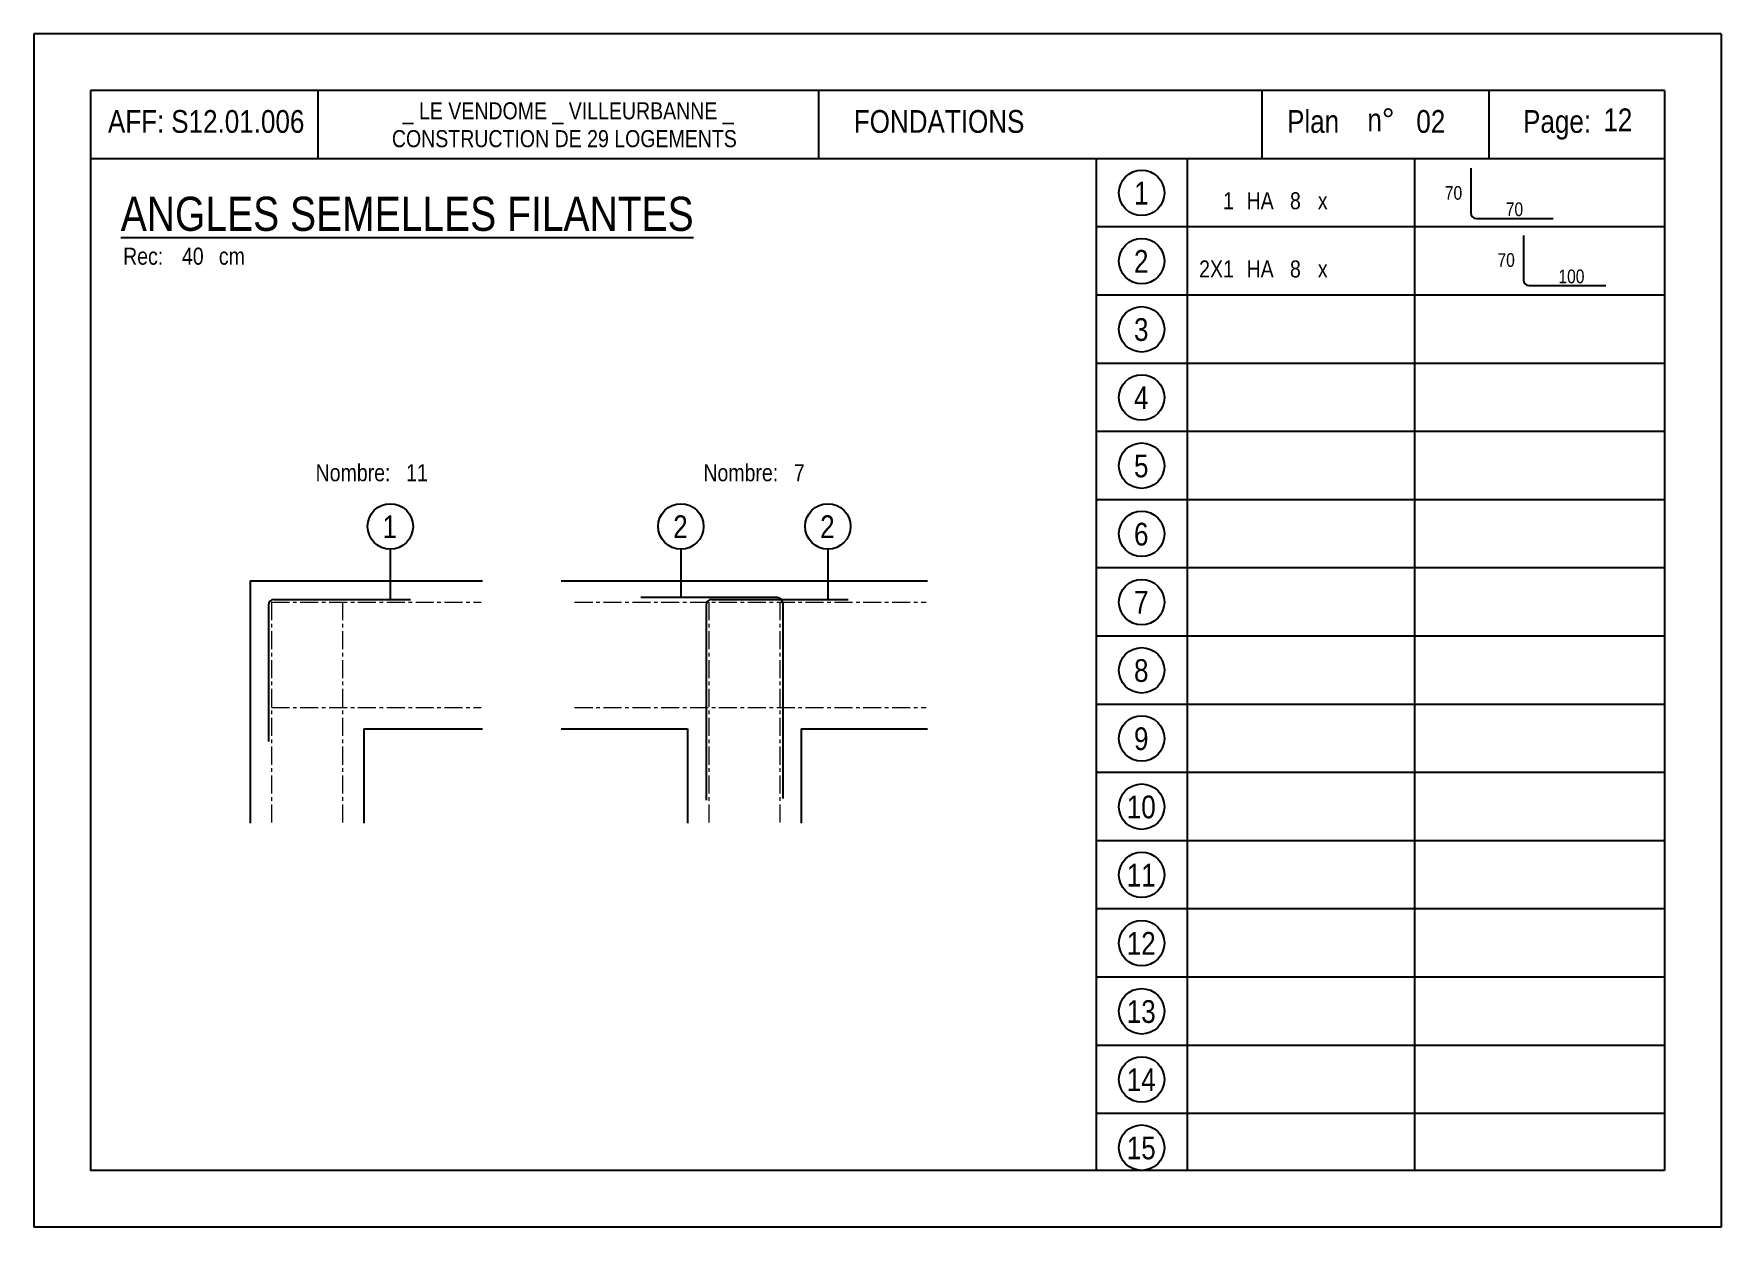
# Model space of a CAD drawing. Header units: centimetres. Extents: x 16433 to 114398, y -50094 to -12305.
# Drawn here: x 90357 to 91842, y -23710 to -22660 of the extents above; entities that cross this region are included whole.
import ezdxf
from ezdxf.enums import TextEntityAlignment as Align

# ---------------------------------------------------------------- set-up
doc = ezdxf.new("R2010")
doc.units = ezdxf.units.CM
doc.header["$LTSCALE"] = 0.5
doc.linetypes.add('AXES', pattern=[50.8, 31.75, -6.35, 6.35, -6.35])
doc.linetypes.add('TIRETPTX2', pattern=[50.8, 25.4, -12.7, 0, -12.7])
for name, color, linetype in [('01_fenetres', 171, 'CONTINUOUS'), ('01_linteaux', 2, 'CONTINUOUS'), ('01_texte', 230, 'CONTINUOUS')]:
    doc.layers.add(name, color=color, linetype=linetype)
doc.layers.add('01_tram_axes', color=2, linetype='TIRETPTX2', lineweight=9)
doc.styles.add('STYLE2', font='ARIALN.TTF')

msp = doc.modelspace()

# ---------------------------------------------------------------- linework, layer by layer
at = {"layer": '01_fenetres', "ltscale": 30}
for p, q in [((90407.206, -22710.106), (90407.206, -23660.106)), ((90407.206, -22710.106), (90407.206, -23660.106)), ((90407.206, -22710.106), (90407.206, -23660.106)), ((91792.206, -22710.106), (90407.206, -22710.106)), ((90607.206, -22710.106), (90607.206, -22770.106)), ((91047.879, -22710.106), (91047.879, -22770.106)), ((91438.074, -22770.106), (91438.074, -22710.106)), ((91638.074, -22770.106), (91638.074, -22710.106)), ((91792.206, -22710.106), (91792.206, -23660.106)), ((91792.206, -22770.106), (90407.206, -22770.106)), ((91792.206, -23660.106), (90407.206, -23660.106))]:
    msp.add_line(p, q, dxfattribs=at)
at = {"layer": '01_linteaux', "linetype": 'Continuous'}
for p, q in [((91621.842, -22778.446), (91621.842, -22817.663)), ((91626.842, -22822.663), (91694.425, -22822.663)), ((91668.182, -22837.508), (91668.182, -22876.725)), ((91673.182, -22881.725), (91740.766, -22881.725)), ((90563.806, -23162.771), (90563.806, -23282.771)), ((90568.806, -23157.771), (90688.806, -23157.771)), ((91011.337, -23156.147), (90891.337, -23156.147)), ((90948.837, -23162.771), (90948.837, -23334.394)), ((90953.837, -23157.771), (91073.837, -23157.771)), ((91016.337, -23161.147), (91016.337, -23332.771))]:
    msp.add_line(p, q, dxfattribs=at)
for centre, start, end in [((91626.842, -22817.663), 180, 270), ((91673.182, -22876.725), 180, 270), ((90568.806, -23162.771), 90, 180), ((90953.837, -23162.771), 90, 180), ((91011.337, -23161.147), 0, 90)]:
    msp.add_arc(centre, 5, start, end, dxfattribs=at)
at = {"layer": '01_texte', "ltscale": 30}
for p, q in [((90357.206, -22660.106), (90357.206, -23710.106)), ((90357.206, -22660.106), (90357.206, -23710.106)), ((91842.206, -22660.106), (90357.206, -22660.106)), ((91842.206, -22660.106), (91842.206, -23710.106)), ((91842.206, -22660.106), (91842.206, -23710.106)), ((91292.206, -22770.106), (91292.206, -23660.106)), ((91372.206, -22770.106), (91372.206, -23660.106)), ((91572.206, -22770.106), (91572.206, -23660.106)), ((91792.206, -22830.106), (91292.206, -22830.106)), ((91792.206, -22890.106), (91292.206, -22890.106)), ((91792.206, -22950.106), (91292.206, -22950.106)), ((91792.206, -23010.106), (91292.206, -23010.106)), ((91792.206, -23070.106), (91292.206, -23070.106)), ((91792.206, -23130.106), (91292.206, -23130.106)), ((91792.206, -23190.106), (91292.206, -23190.106)), ((91792.206, -23250.106), (91292.206, -23250.106)), ((91792.206, -23310.106), (91292.206, -23310.106)), ((91792.206, -23370.106), (91292.206, -23370.106)), ((91792.206, -23430.106), (91292.206, -23430.106)), ((91792.206, -23490.106), (91292.206, -23490.106)), ((91792.206, -23550.106), (91292.206, -23550.106)), ((91792.206, -23610.106), (91292.206, -23610.106)), ((91842.206, -23710.106), (90357.206, -23710.106))]:
    msp.add_line(p, q, dxfattribs=at)
at = {"layer": '01_texte', "linetype": 'Continuous'}
for p, q in [((90670.982, -23113.527), (90670.982, -23157.771)), ((90926.711, -23113.527), (90926.711, -23156.147)), ((91056.013, -23113.527), (91056.013, -23157.771)), ((90547.556, -23141.521), (90547.556, -23354.66)), ((90547.556, -23141.521), (90752.112, -23141.521)), ((90821.472, -23141.521), (91143.703, -23141.521)), ((90647.556, -23271.521), (90647.556, -23354.66)), ((90647.556, -23271.521), (90752.112, -23271.521)), ((90821.472, -23271.521), (90932.587, -23271.521)), ((90932.587, -23271.521), (90932.587, -23354.66)), ((91032.587, -23271.521), (91032.587, -23354.66)), ((91032.587, -23271.521), (91143.703, -23271.521))]:
    msp.add_line(p, q, dxfattribs=at)
at = {"layer": '01_texte'}
for centre in [(91332.206, -22800.106), (91332.206, -22860.106), (91332.206, -22920.106), (91332.206, -22980.106), (91332.206, -23040.106), (90670.982, -23093.527), (90926.711, -23093.527), (91056.013, -23093.527), (91332.206, -23100.106), (91332.206, -23160.106), (91332.206, -23220.106), (91332.206, -23280.106), (91332.206, -23340.106), (91332.206, -23400.106), (91332.206, -23460.106), (91332.206, -23520.106), (91332.206, -23580.106), (91332.206, -23640.106)]:
    msp.add_circle(centre, 20, dxfattribs=at)
at = {"layer": '01_tram_axes', "linetype": 'AXES'}
for p, q in [((90566.306, -23160.271), (90566.306, -23354.66)), ((90566.306, -23160.271), (90750.796, -23160.271)), ((90628.806, -23160.271), (90628.806, -23354.66)), ((90833.189, -23160.271), (91142.387, -23160.271)), ((90951.337, -23160.271), (90951.337, -23354.66)), ((91013.837, -23160.271), (91013.837, -23354.66)), ((90566.306, -23252.771), (90750.796, -23252.771)), ((90833.189, -23252.771), (91142.387, -23252.771))]:
    msp.add_line(p, q, dxfattribs=at)

# ---------------------------------------------------------------- texts
at = {"layer": '01_texte', "style": 'STYLE2'}
for s, height, p in [('_ LE VENDOME _ VILLEURBANNE _', 15, (90681.903, -22735.39)), ('AFF:', 20, (90422.502, -22747.257)), ('S12.01.006', 20, (90478.166, -22747.257)), ('FONDATIONS', 20, (91078.824, -22747.257)), ('Plan', 20, (91460.119, -22747.257)), ('n%%D', 20, (91530.804, -22745.815)), ('  02', 20, (91561.147, -22747.257)), ('Page:', 20, (91667.788, -22747.257)), ('12', 20, (91738.473, -22745.815)), ('CONSTRUCTION DE 29 LOGEMENTS', 15, (90672.385, -22759.89)), ('70', 12, (91598.938, -22806.107)), ('%%UANGLES SEMELLES FILANTES', 30, (90433.783, -22833.497)), ('HA', 15, (91424.497, -22814.508)), ('8', 15, (91462.665, -22814.508)), ('70', 12, (91652.576, -22820.511)), ('Rec:', 15, (90435.838, -22863.279)), ('cm', 15, (90520.084, -22863.279)), ('70', 12, (91645.278, -22865.169)), ('HA', 15, (91424.497, -22874.508)), ('8', 15, (91462.665, -22874.508)), ('100', 12, (91698.916, -22879.573)), ('Nombre:', 15, (90605.243, -23053.784)), ('11', 15, (90684.866, -23053.784)), ('Nombre:', 15, (90946.46, -23053.784)), ('7', 15, (91026.083, -23053.784))]:
    msp.add_text(s, height=height, dxfattribs=at).set_placement(p)
for s, p in [('1', (91331.802, -22800.332)), ('2', (91331.802, -22860.332)), ('3', (91331.802, -22920.332)), ('4', (91331.802, -22980.332)), ('5', (91331.802, -23040.332)), ('1', (90670.579, -23093.753)), ('2', (90926.307, -23093.753)), ('2', (91055.61, -23093.753)), ('6', (91331.802, -23100.332)), ('7', (91331.802, -23160.332)), ('8', (91331.802, -23220.332)), ('9', (91331.802, -23280.332)), ('10', (91331.802, -23340.332)), ('11', (91331.802, -23400.332)), ('12', (91331.802, -23460.332)), ('13', (91331.802, -23520.332)), ('14', (91331.802, -23580.332)), ('15', (91331.802, -23640.332))]:
    msp.add_text(s, height=20, dxfattribs=at).set_placement(p, align=Align.MIDDLE_CENTER)
for s, p in [('1', (91413.295, -22814.508)), ('40', (90506.728, -22863.279)), ('2X1', (91413.295, -22874.508))]:
    msp.add_text(s, height=15, dxfattribs=at).set_placement(p, align=Align.RIGHT)
for p in [(91496.292, -22814.508), (91496.292, -22874.508)]:
    msp.add_text('x  ', height=15, dxfattribs=at).set_placement(p, align=Align.CENTER)

doc.saveas('drawing.dxf')
